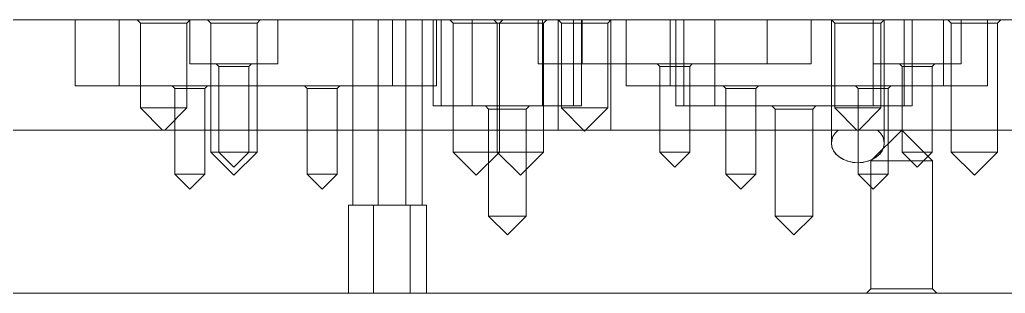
# Model space of a CAD drawing. Header units: millimetres. Extents: x 7176 to 10197, y 11773 to 13427.
# Drawn here: x 8248.4 to 8472, y 11780.8 to 11842.8 of the extents above; entities that cross this region are included whole.
import ezdxf

# ---------------------------------------------------------------- set-up
doc = ezdxf.new("R2010")
doc.units = ezdxf.units.MM
doc.linetypes.add('DASHED', pattern=[0])
doc.layers.add('DIM', color=4, linetype='Continuous', lineweight=20)
doc.layers.add('LP', color=40, linetype='Continuous', lineweight=20)

msp = doc.modelspace()

# ---------------------------------------------------------------- linework, layer by layer
at = {"layer": 'DIM', "color": 252, "linetype": 'DASHED', "lineweight": 5}
msp.add_lwpolyline([(7198.478, 11842.781), (7198.478, 11780.781), (8798.478, 11780.781), (8798.478, 11842.781)], close=True, dxfattribs=at)
at = {"layer": 'LP', "color": 135, "linetype": 'Continuous', "lineweight": 5}
msp.add_line((8798.478, 11842.781), (7198.478, 11842.781), dxfattribs=at)
at = {"layer": 'LP', "color": 31, "linetype": 'DASHED', "lineweight": 5, "ltscale": 1.70264}
for p, q in [((8260.978, 11842.781), (8260.978, 11827.781)), ((8286.978, 11842.781), (8286.978, 11832.781)), ((8306.978, 11832.781), (8306.978, 11842.781)), ((8342.21, 11842.781), (8342.21, 11823.281)), ((8342.978, 11827.781), (8342.978, 11842.781)), ((8344.028, 11823.281), (8344.028, 11842.781)), ((8351.067, 11823.281), (8351.067, 11842.781)), ((8365.974, 11842.781), (8365.974, 11832.781)), ((8366.99, 11823.281), (8366.99, 11842.781)), ((8374.028, 11823.281), (8374.028, 11842.781)), ((8375.846, 11823.281), (8375.846, 11842.781)), ((8385.978, 11842.781), (8385.978, 11827.781)), ((8397.211, 11842.781), (8397.211, 11823.281)), ((8399.029, 11823.281), (8399.029, 11842.781)), ((8406.067, 11823.281), (8406.067, 11842.781)), ((8427.974, 11832.781), (8427.974, 11842.781)), ((8441.978, 11842.781), (8441.978, 11832.781)), ((8441.99, 11823.281), (8441.99, 11842.781)), ((8449.029, 11823.281), (8449.029, 11842.781)), ((8450.847, 11823.281), (8450.847, 11842.781)), ((8461.978, 11832.781), (8461.978, 11842.781)), ((8467.978, 11827.781), (8467.978, 11842.781)), ((8286.978, 11832.781), (8306.978, 11832.781)), ((8365.974, 11832.781), (8375.974, 11832.781)), ((8417.974, 11832.781), (8427.974, 11832.781)), ((8441.978, 11832.781), (8461.978, 11832.781)), ((8351.067, 11823.281), (8342.21, 11823.281)), ((8351.067, 11823.281), (8366.99, 11823.281)), ((8375.846, 11823.281), (8366.99, 11823.281)), ((8406.067, 11823.281), (8397.211, 11823.281)), ((8441.99, 11823.281), (8406.067, 11823.281)), ((8450.847, 11823.281), (8441.99, 11823.281)), ((8322.978, 11800.781), (8322.978, 11780.781)), ((8328.687, 11800.781), (8322.978, 11800.781)), ((8328.688, 11800.781), (8328.688, 11780.781)), ((8340.688, 11800.781), (8328.688, 11800.781)), ((8336.978, 11780.781), (8336.978, 11800.781)), ((8340.688, 11780.781), (8340.688, 11800.781))]:
    msp.add_line(p, q, dxfattribs=at)
at = {"layer": 'LP', "color": 155, "linetype": 'DASHED', "lineweight": 5, "ltscale": 1.70264}
for p, q in [((8270.978, 11827.781), (8270.978, 11842.781)), ((8270.978, 11842.781), (8270.978, 11827.781)), ((8270.978, 11827.781), (8270.978, 11842.781)), ((8270.978, 11842.781), (8270.978, 11827.781)), ((8332.978, 11827.781), (8332.978, 11842.781)), ((8332.978, 11842.781), (8332.978, 11827.781)), ((8332.978, 11842.781), (8332.978, 11827.781)), ((8332.978, 11827.781), (8332.978, 11842.781)), ((8375.974, 11832.781), (8375.974, 11842.781)), ((8375.974, 11842.781), (8375.974, 11832.781)), ((8395.978, 11827.781), (8395.978, 11842.781)), ((8395.978, 11842.781), (8395.978, 11827.781)), ((8395.978, 11827.781), (8395.978, 11842.781)), ((8395.978, 11842.781), (8395.978, 11827.781)), ((8417.974, 11842.781), (8417.974, 11832.781)), ((8417.974, 11832.781), (8417.974, 11842.781)), ((8457.978, 11842.781), (8457.978, 11827.781)), ((8457.978, 11827.781), (8457.978, 11842.781)), ((8457.978, 11842.781), (8457.978, 11827.781)), ((8457.978, 11827.781), (8457.978, 11842.781))]:
    msp.add_line(p, q, dxfattribs=at)
at = {"layer": 'LP', "color": 5, "linetype": 'DASHED', "lineweight": 5, "ltscale": 1.70264}
for p, q in [((8275.029, 11842.781), (8275.776, 11842.034)), ((8275.776, 11842.034), (8275.776, 11822.781)), ((8286.282, 11842.034), (8275.776, 11842.034)), ((8286.282, 11842.034), (8287.029, 11842.781)), ((8286.282, 11822.781), (8286.282, 11842.034)), ((8290.978, 11842.781), (8291.725, 11842.034)), ((8291.725, 11842.034), (8291.725, 11812.781)), ((8302.231, 11842.034), (8291.725, 11842.034)), ((8302.231, 11842.034), (8302.978, 11842.781)), ((8302.231, 11812.781), (8302.231, 11842.034)), ((8345.978, 11842.781), (8346.725, 11842.034)), ((8346.725, 11842.034), (8346.725, 11812.781)), ((8356.725, 11842.034), (8346.725, 11842.034)), ((8355.978, 11842.781), (8356.725, 11842.034)), ((8356.725, 11842.034), (8356.725, 11812.781)), ((8367.231, 11842.034), (8356.725, 11842.034)), ((8357.231, 11842.034), (8357.978, 11842.781)), ((8357.231, 11812.781), (8357.231, 11842.034)), ((8367.231, 11842.034), (8367.978, 11842.781)), ((8367.231, 11812.781), (8367.231, 11842.034)), ((8370.529, 11842.781), (8371.276, 11842.034)), ((8371.276, 11842.034), (8371.276, 11822.781)), ((8381.782, 11842.034), (8371.276, 11842.034)), ((8381.782, 11842.034), (8382.529, 11842.781)), ((8381.782, 11822.781), (8381.782, 11842.034)), ((8432.529, 11842.781), (8433.276, 11842.034)), ((8433.276, 11842.034), (8433.276, 11822.781)), ((8443.782, 11842.034), (8433.276, 11842.034)), ((8443.782, 11842.034), (8444.529, 11842.781)), ((8443.782, 11822.781), (8443.782, 11842.034)), ((8458.978, 11842.781), (8459.725, 11842.034)), ((8459.725, 11842.034), (8459.725, 11812.781)), ((8470.231, 11842.034), (8459.725, 11842.034)), ((8470.231, 11842.034), (8470.978, 11842.781)), ((8470.231, 11812.781), (8470.231, 11842.034)), ((8292.978, 11832.781), (8293.575, 11832.184)), ((8300.381, 11832.184), (8300.978, 11832.781)), ((8392.974, 11832.781), (8393.571, 11832.184)), ((8400.377, 11832.184), (8400.974, 11832.781)), ((8447.978, 11832.781), (8448.575, 11832.184)), ((8455.381, 11832.184), (8455.978, 11832.781)), ((8293.575, 11832.184), (8293.575, 11812.781)), ((8300.381, 11832.184), (8293.575, 11832.184)), ((8300.381, 11812.781), (8300.381, 11832.184)), ((8393.571, 11832.184), (8393.571, 11812.781)), ((8400.377, 11832.184), (8393.571, 11832.184)), ((8400.377, 11812.781), (8400.377, 11832.184)), ((8448.575, 11832.184), (8448.575, 11812.781)), ((8455.381, 11832.184), (8448.575, 11832.184)), ((8455.381, 11812.781), (8455.381, 11832.184)), ((8282.978, 11827.781), (8283.575, 11827.184)), ((8290.381, 11827.184), (8290.978, 11827.781)), ((8312.978, 11827.781), (8313.575, 11827.184)), ((8320.381, 11827.184), (8320.978, 11827.781)), ((8407.978, 11827.781), (8408.575, 11827.184)), ((8415.381, 11827.184), (8415.978, 11827.781)), ((8437.978, 11827.781), (8438.575, 11827.184)), ((8445.381, 11827.184), (8445.978, 11827.781)), ((8283.575, 11827.184), (8283.575, 11807.781)), ((8290.381, 11827.184), (8283.575, 11827.184)), ((8290.381, 11807.781), (8290.381, 11827.184)), ((8313.575, 11827.184), (8313.575, 11807.781)), ((8320.381, 11827.184), (8313.575, 11827.184)), ((8320.381, 11807.781), (8320.381, 11827.184)), ((8408.575, 11827.184), (8408.575, 11807.781)), ((8415.381, 11827.184), (8408.575, 11827.184)), ((8415.381, 11807.781), (8415.381, 11827.184)), ((8438.575, 11827.184), (8438.575, 11807.781)), ((8445.381, 11827.184), (8438.575, 11827.184)), ((8445.381, 11807.781), (8445.381, 11827.184)), ((8354.028, 11823.281), (8354.775, 11822.534)), ((8363.281, 11822.534), (8364.028, 11823.281)), ((8419.029, 11823.281), (8419.776, 11822.534)), ((8428.282, 11822.534), (8429.029, 11823.281)), ((8275.776, 11822.781), (8280.776, 11817.781)), ((8275.776, 11822.781), (8286.282, 11822.781)), ((8281.282, 11817.781), (8286.282, 11822.781)), ((8354.775, 11822.534), (8354.775, 11798.281)), ((8363.281, 11822.534), (8354.775, 11822.534)), ((8363.281, 11798.281), (8363.281, 11822.534)), ((8371.276, 11822.781), (8376.529, 11817.528)), ((8371.276, 11822.781), (8381.782, 11822.781)), ((8376.529, 11817.528), (8381.782, 11822.781)), ((8419.776, 11822.534), (8419.776, 11798.281)), ((8428.282, 11822.534), (8419.776, 11822.534)), ((8428.282, 11798.281), (8428.282, 11822.534)), ((8433.276, 11822.781), (8438.276, 11817.781)), ((8433.276, 11822.781), (8443.782, 11822.781)), ((8438.782, 11817.781), (8443.782, 11822.781)), ((8448.478, 11817.784), (8441.475, 11810.781)), ((8455.481, 11810.781), (8448.478, 11817.784)), ((8291.725, 11812.781), (8296.978, 11807.528)), ((8291.725, 11812.781), (8302.231, 11812.781)), ((8293.575, 11812.781), (8296.978, 11809.378)), ((8296.978, 11809.378), (8300.381, 11812.781)), ((8296.978, 11807.528), (8302.231, 11812.781)), ((8346.725, 11812.781), (8351.978, 11807.528)), ((8346.725, 11812.781), (8356.725, 11812.781)), ((8351.978, 11807.528), (8357.231, 11812.781)), ((8356.725, 11812.781), (8361.978, 11807.528)), ((8356.725, 11812.781), (8367.231, 11812.781)), ((8361.978, 11807.528), (8367.231, 11812.781)), ((8393.571, 11812.781), (8396.974, 11809.378)), ((8393.571, 11812.781), (8400.377, 11812.781)), ((8396.974, 11809.378), (8400.377, 11812.781)), ((8448.575, 11812.781), (8451.978, 11809.378)), ((8448.575, 11812.781), (8455.381, 11812.781)), ((8451.978, 11809.378), (8455.381, 11812.781)), ((8459.725, 11812.781), (8464.978, 11807.528)), ((8459.725, 11812.781), (8470.231, 11812.781)), ((8464.978, 11807.528), (8470.231, 11812.781)), ((8441.475, 11810.781), (8441.475, 11781.778)), ((8455.481, 11810.781), (8441.475, 11810.781)), ((8455.481, 11781.778), (8455.481, 11810.781)), ((8283.575, 11807.781), (8286.978, 11804.378)), ((8283.575, 11807.781), (8290.381, 11807.781)), ((8286.978, 11804.378), (8290.381, 11807.781)), ((8313.575, 11807.781), (8316.978, 11804.378)), ((8313.575, 11807.781), (8320.381, 11807.781)), ((8316.978, 11804.378), (8320.381, 11807.781)), ((8408.575, 11807.781), (8411.978, 11804.378)), ((8408.575, 11807.781), (8415.381, 11807.781)), ((8411.978, 11804.378), (8415.381, 11807.781)), ((8438.575, 11807.781), (8441.978, 11804.378)), ((8438.575, 11807.781), (8445.381, 11807.781)), ((8441.978, 11804.378), (8445.381, 11807.781)), ((8354.775, 11798.281), (8359.028, 11794.028)), ((8354.775, 11798.281), (8363.281, 11798.281)), ((8359.028, 11794.028), (8363.281, 11798.281)), ((8419.776, 11798.281), (8424.029, 11794.028)), ((8419.776, 11798.281), (8428.282, 11798.281)), ((8424.029, 11794.028), (8428.282, 11798.281)), ((8441.475, 11781.778), (8440.478, 11780.781)), ((8441.475, 11781.778), (8455.481, 11781.778)), ((8456.478, 11780.781), (8455.481, 11781.778))]:
    msp.add_line(p, q, dxfattribs=at)
at = {"layer": 'LP', "color": 1, "linetype": 'DASHED', "lineweight": 5, "ltscale": 1.70264}
for p, q in [((8323.978, 11842.781), (8323.978, 11800.781)), ((8329.688, 11842.781), (8329.688, 11800.781)), ((8335.978, 11800.781), (8335.978, 11842.781)), ((8339.688, 11800.781), (8339.688, 11842.781)), ((8370.528, 11842.781), (8370.528, 11817.781)), ((8382.529, 11817.781), (8382.529, 11842.781)), ((8432.528, 11842.781), (8432.528, 11814.821)), ((8444.529, 11814.821), (8444.529, 11842.781))]:
    msp.add_line(p, q, dxfattribs=at)
at = {"layer": 'LP', "color": 2, "linetype": 'DASHED', "lineweight": 5, "ltscale": 1.70264}
for p, q in [((8417.974, 11832.781), (8375.974, 11832.781)), ((8260.978, 11827.781), (8270.978, 11827.781)), ((8332.978, 11827.781), (8270.978, 11827.781)), ((8332.978, 11827.781), (8342.978, 11827.781)), ((8385.978, 11827.781), (8395.978, 11827.781)), ((8457.978, 11827.781), (8395.978, 11827.781)), ((8457.978, 11827.781), (8467.978, 11827.781))]:
    msp.add_line(p, q, dxfattribs=at)
at = {"layer": 'LP', "color": 31, "linetype": 'Continuous', "lineweight": 5}
for p, q in [((8798.478, 11817.781), (7198.478, 11817.781)), ((8204.978, 11780.781), (8798.478, 11780.781))]:
    msp.add_line(p, q, dxfattribs=at)
msp.add_ellipse((8438.529, 11814.821), major_axis=(6, 0), ratio=0.74, start_param=2.4118835, end_param=7.0128922, dxfattribs=at)
at = {"layer": 'LP', "color": 31, "linetype": 'DASHED', "lineweight": 5, "ltscale": 1.70264}
msp.add_ellipse((8438.529, 11814.821), major_axis=(6, 0), ratio=0.74, start_param=3.1416562, end_param=6.2831279, dxfattribs=at)

doc.saveas('drawing.dxf')
